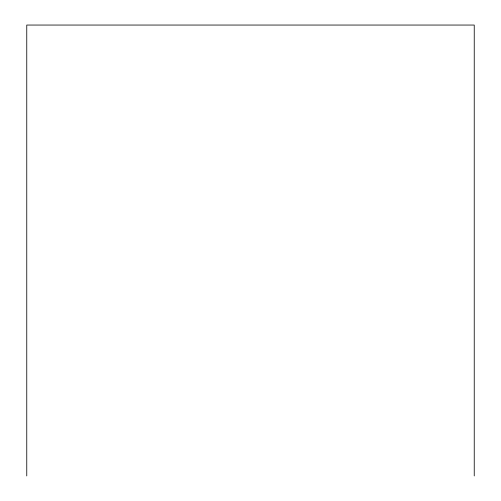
<?xml version="1.0" encoding="UTF-8"?>
<svg xmlns="http://www.w3.org/2000/svg" width="501" height="501" viewBox="0 0 501 501"><rect width="100%" height="100%" fill="white"/><g stroke="black" fill="none" stroke-linecap="round" stroke-linejoin="round"><path stroke-width="0.75" d="M474.24 475.95L474.24 25.05L26.76 25.05L26.76 475.95"/></g></svg>
